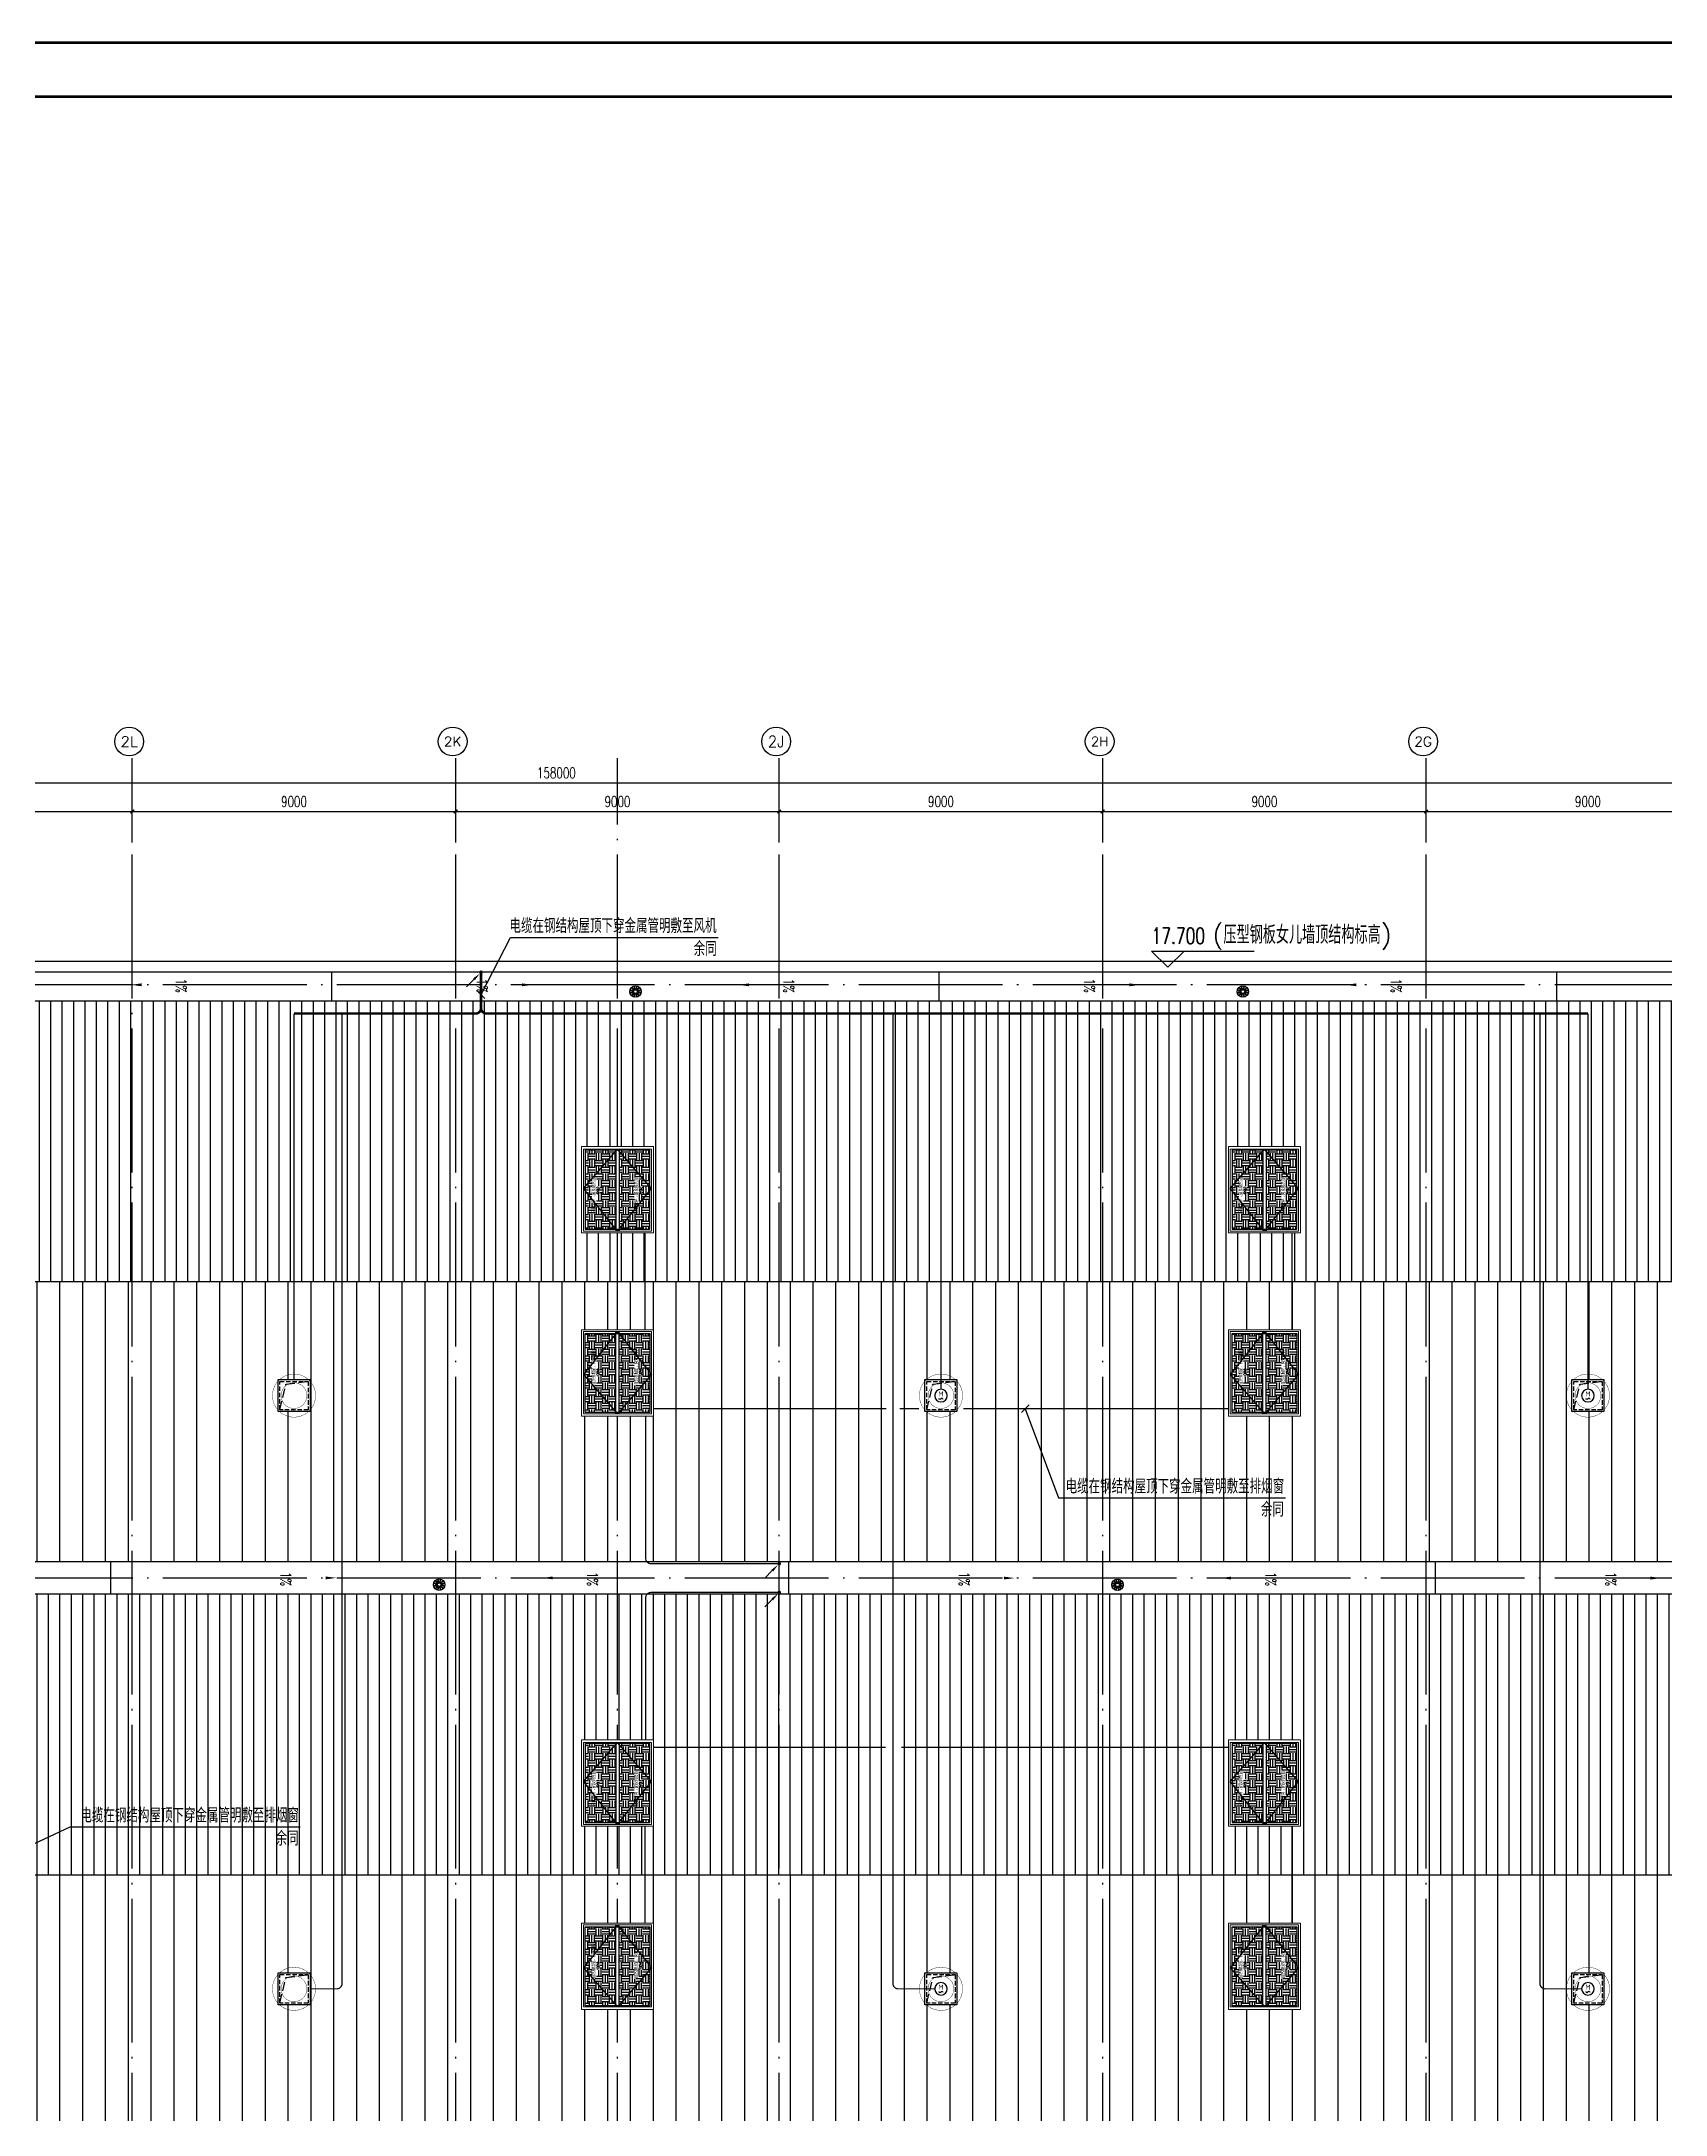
# Model space of a CAD drawing. Extents: x -1396510 to 1250330, y -1892470 to 1623980.
# Drawn here: x 806989 to 852175, y -748051 to -690392 of the extents above; entities that cross this region are included whole.
import ezdxf
from ezdxf.enums import TextEntityAlignment as Align

# ---------------------------------------------------------------- set-up
doc = ezdxf.new("R2010")
doc.units = 0
doc.header["$LTSCALE"] = 1000
doc.header["$MEASUREMENT"] = 0
for name, pattern in [('DASH', [0.35, 0.25, -0.1]), ('DOTE', [2.42, 2, -0.2, 0.02, -0.2]), ('HIDDEN', [9.525, 6.35, -3.175])]:
    doc.linetypes.add(name, pattern=pattern)
doc.layers.get('Defpoints').update_dxf_attribs({"color": 210})
for name, color, linetype in [('0-cxFrame', 155, 'Continuous'), ('A-AXIS-D', 1, 'Continuous'), ('A-AXIS-DOTE', 14, 'DOTE'), ('A-AXIS-SYMB', 3, 'Continuous'), ('A-DRAIN', 142, 'Continuous'), ('A-HATCH-2', 251, 'Continuous'), ('A-LIN-V', 9, 'Continuous'), ('A-SFCE', 30, 'Continuous'), ('A-WINDOW', 140, 'Continuous'), ('AS-COLN', 6, 'Continuous'), ('AS-结构边线层', 200, 'Continuous'), ('DIM-照明', 3, 'Continuous'), ('EQUIP-动力', 3, 'Continuous'), ('LWIRE', 4, 'Continuous'), ('SPACE', 7, 'Continuous'), ('SPACE_HATCH', 8, 'Continuous'), ('WIRE-照明', 1, 'Continuous'), ('参考线', 8, 'Continuous'), ('外框', 1, 'HIDDEN'), ('暖通', 7, 'Continuous'), ('虹吸雨水斗', 6, 'Continuous')]:
    doc.layers.add(name, color=color, linetype=linetype)
doc.layers.add('0-cxText', color=131, linetype='Continuous', lineweight=25)
doc.layers.add('成型线', color=3, linetype='Continuous', lineweight=18)
doc.layers.add('A-云线2', color=3, linetype='Continuous', plot=False)
doc.layers.add('A-加建区域', color=47, linetype='Continuous', plot=False)
doc.styles.add('_TCH_AXIS', font='COMPLEX', dxfattribs={"bigfont": 'GBCBIG'})
doc.styles.add('_TCH_DIM', font='SIMPLEX', dxfattribs={"bigfont": 'GBCBIG'})
doc.styles.add('_TCH_DIM_T3', font='SIMPLEX', dxfattribs={"width": 0.705882, "bigfont": 'GBCBIG'})
doc.styles.add('_TCH_SPACE', font='SIMPLEX', dxfattribs={"height": 5, "bigfont": 'GBCBIG'})
doc.styles.add('_TEL_ATTDEF', font='GBENOR', dxfattribs={"width": 0.8, "height": 3, "bigfont": 'GBCBIG'})
doc.styles.add('_TEL_DIM', font='SIMPLEX', dxfattribs={"width": 0.8, "height": 3.5, "bigfont": 'HZTXT'})
doc.styles.add('cx_tuming', font='simhei.ttf')
doc.styles.add('cx_tuqian1', font='')
doc.styles.get("Standard").update_dxf_attribs({"font": 'gbenor.shx', "bigfont": 'gbcbig.shx'})
doc.styles.add('黑体', font='simhei.ttf', dxfattribs={"height": 12})
doc.styles.get('cx_tuqian1').set_extended_font_data('SimSun')
doc.dimstyles.new('_TCH_ARCH&&100', dxfattribs={"dimtxt": 297.5, "dimasz": 100, "dimexe": 100, "dimexo": 100, "dimgap": 126.25, "dimtad": 1, "dimdec": 0, "dimzin": 0, "dimdsep": 46, "dimtxsty": '_TCH_DIM_T3', "dimblk": 'ARCHTICK', "dimcen": 0.09, "dimclrt": 7, "dimazin": 2, "dimtfac": 1, "dimtdec": 0, "dimtix": 1, "dimtmove": 2, "dimatfit": 3, "dimfxl": 0, "dimtolj": 1, "dimtzin": 0, "dimarcsym": 0})
pattern_1 = [(90, (-214845.8, -722570), (-635, 0), [])]
pattern_2 = [(0, (0, 0), (187.5, 187.5), [187.5, -187.5]), (0, (0, 70.31), (187.5, 187.5), [187.5, -187.5]), (0, (0, 140.62), (187.5, 187.5), [187.5, -187.5]), (90, (23.44, 164.06), (-187.5, 187.5), [187.5, -187.5]), (90, (93.75, 164.06), (-187.5, 187.5), [187.5, -187.5]), (90, (164.06, 164.06), (-187.5, 187.5), [187.5, -187.5])]

# ---------------------------------------------------------------- blocks, each defined once
blk = doc.blocks.new('$TelecSys$00000081')
for p, q in [((0.1, 0.1), (0.1, 0.1)), ((-1.15, -1.15), (-0.55, -0.55)), ((-0.1, -0.1), (-0.1, -0.1))]:
    blk.add_line(p, q)
at = {"const_width": 0.142}
blk.add_lwpolyline([(0.07, 0, 1), (-0.07, 0, 1)], format="xyb", close=True, dxfattribs=at)
blk.add_solid([(-0.62, -0.48), (-0.48, -0.62), (-0.1, -0.1)])
at = {"width": 0.8, "flags": 9}
blk.add_attdef('A', (0, 0), '', height=0.00002, rotation=180, dxfattribs=at)
blk = doc.blocks.new('$equip$00002875')
at = {"const_width": 0.0571}
blk.add_lwpolyline([(0, 0.5, -1), (0, -0.5, -1), (0, 0.5, 0.021884)], format="xyb", dxfattribs=at)
blk.add_circle((0, 0), 0.5)
for centre, radius, start, end in [((-0.07, -0.27), 0.0768, 17.2272, 184.2164), ((0.07, -0.23), 0.0769, 197.2591, 5.1179)]:
    blk.add_arc(centre, radius, start, end)
at = {"color": 7, "style": '_TEL_DIM'}
blk.add_attdef('$TEXT$', text='', height=0.4, dxfattribs=at).set_placement((0, 0.14), align=Align.MIDDLE_CENTER)
at = {"color": 7, "style": '_TEL_DIM', "flags": 1}
for tag in ['A', 'REMARK']:
    blk.add_attdef(tag, text='', height=0.00002, dxfattribs=at).set_placement((0, 0), align=Align.MIDDLE_CENTER)
blk = doc.blocks.new('“奔腾”虹吸雨水斗')
at = {"layer": '虹吸雨水斗', "color": 8, "lineweight": 25}
for p, q in [((946944, 86685), (947028, 86658)), ((947028, 86641), (946944, 86614)), ((947032, 86673), (946946, 86692)), ((946946, 86607), (947032, 86625)), ((946982, 86753), (947040, 86688)), ((947040, 86611), (946982, 86546)), ((947052, 86699), (946987, 86758)), ((946987, 86541), (947052, 86600)), ((947048, 86793), (947066, 86707)), ((947066, 86592), (947048, 86506)), ((947082, 86711), (947055, 86795)), ((947055, 86504), (947082, 86587)), ((947125, 86795), (947098, 86711)), ((947098, 86587), (947125, 86504)), ((947114, 86707), (947132, 86793)), ((947132, 86506), (947114, 86592)), ((947194, 86758), (947128, 86699)), ((947128, 86600), (947194, 86541)), ((947140, 86688), (947199, 86753)), ((947199, 86546), (947140, 86611)), ((947234, 86692), (947148, 86673)), ((947148, 86625), (947234, 86607)), ((947152, 86658), (947236, 86685)), ((947236, 86614), (947152, 86641))]:
    blk.add_line(p, q, dxfattribs=at)
for radius in [150, 47.6]:
    blk.add_circle((947090, 86649), radius, dxfattribs=at)
for centre, start, end in [((947025, 86649), 291.6382, 68.3675), ((947034, 86682), 261.6382, 38.3675), ((947034, 86617), 321.6382, 98.3675), ((947057, 86706), 231.6382, 8.3675), ((947057, 86593), 351.6382, 128.3675), ((947090, 86715), 201.6382, 338.3675), ((947090, 86584), 21.6382, 158.3675), ((947123, 86706), 171.6382, 308.3675), ((947123, 86593), 51.6382, 188.3675), ((947147, 86682), 141.6382, 278.3675), ((947147, 86617), 81.6382, 218.3675), ((947155, 86649), 111.6382, 248.3675)]:
    blk.add_arc(centre, 8.82, start, end, dxfattribs=at)
blk = doc.blocks.new('w4234233')
at = {"layer": 'A-AXIS-SYMB', "color": 8}
for points in [[(355546, 826830, 0, 0, 0), (355546, 825680, 0, 80, 0), (355546, 825980, 0, 0, 0)], [(355546, 818810, 0, 0, 0), (355546, 819960, 0, 80, 0), (355546, 819660, 0, 0, 0)]]:
    blk.add_lwpolyline(points, format="xyseb", dxfattribs=at)
at = {"layer": 'A-AXIS-SYMB', "color": 7, "style": '_TCH_DIM', "width": 0.705882}
for p in [(355376, 826935), (355376, 818407)]:
    blk.add_text('1%%%', height=297.5, dxfattribs=at).set_placement(p)
blk = doc.blocks.new('44')
blk.add_wipeout([(277496, 745320), (279896, 745320), (279896, 747320), (277496, 747320)]).dxf.layer = '参考线'
at = {"layer": 'SPACE_HATCH'}
h = blk.add_hatch(dxfattribs=at)
h.set_pattern_fill('土壤', color=8, scale=50, style=0)
h.set_pattern_definition(pattern_2)
h.paths.add_polyline_path([(277596, 746370), (279796, 746370), (279796, 747220), (277596, 747220)])
h.paths.add_polyline_path([(278352, 746904), (279057, 746904), (279057, 747034), (278352, 747034)])
h.paths.add_polyline_path([(278591, 746811), (278817, 746811), (278817, 746895), (278591, 746895)])
h = blk.add_hatch(dxfattribs=at)
h.set_pattern_fill('土壤', color=8, scale=50, style=0)
h.set_pattern_definition(pattern_2)
h.paths.add_polyline_path([(277596, 746270), (279796, 746270), (279796, 745420), (277596, 745420)])
h.paths.add_polyline_path([(278352, 745724), (279057, 745724), (279057, 745854), (278352, 745854)])
h.paths.add_polyline_path([(278591, 745631), (278817, 745631), (278817, 745715), (278591, 745715)])
at = {"color": 2}
for p, q in [((277566, 746370), (279851, 746370)), ((277566, 746270), (279851, 746270))]:
    blk.add_line(p, q, dxfattribs=at)
at = {"layer": 'A-SFCE'}
blk.add_lwpolyline([(277596, 747220), (279796, 747220), (279796, 745420), (277596, 745420)], close=True, dxfattribs=at)
at = {"layer": '外框', "color": 8}
for points in [[(279851, 746320), (278658, 747270), (277566, 746320)], [(279851, 746320), (278658, 745370), (277566, 746320)]]:
    blk.add_lwpolyline(points, dxfattribs=at)
at = {"layer": '成型线'}
blk.add_line((279896, 745320), (279896, 747320), dxfattribs=at)
blk.add_lwpolyline([(279896, 745320), (277496, 745320), (277496, 747320), (279896, 747320)], dxfattribs=at)
blk.add_lwpolyline([(279851, 745370), (279851, 747270), (277566, 747270), (277566, 745370)], close=True, dxfattribs=at)
at = {"layer": 'SPACE', "color": 8, "style": '_TCH_SPACE'}
for p in [(278365, 746930), (278365, 745750)]:
    blk.add_text('自然排烟窗，有效面积', height=96.5, dxfattribs=at).set_placement(p)
at = {"layer": 'SPACE', "color": 8, "style": '_TCH_SPACE', "width": 0.705882}
for s, height, p in [('1.87m', 59.5, (278600, 746828)), ('2', 29.8, (278792, 746863)), ('1.87m', 59.5, (278600, 745648)), ('2', 29.8, (278792, 745683))]:
    blk.add_text(s, height=height, dxfattribs=at).set_placement(p)
blk = doc.blocks.new('eeee')
at = {"layer": 'A-LIN-V'}
blk.add_blockref('44', (16550, 81000), dxfattribs=at)
at = {"layer": 'A-LIN-V', "xscale": -0.9999999999999998}
blk.add_blockref('44', (579042, 81000), dxfattribs=at)
blk = doc.blocks.new('fengji')
blk.add_wipeout([(-445, 445), (445, 445), (445, -445), (-445, -445)]).dxf.layer = '参考线'
at = {"layer": 'A-HATCH-2', "color": 8, "const_width": 10}
for points in [[(0, -600, -1), (0, 600, -1)], [(0, -600, 1), (0, 600, 1)]]:
    blk.add_lwpolyline(points, format="xyb", dxfattribs=at)
at = {"layer": 'A-HATCH-2', "color": 8, "linetype": 'DASH', "const_width": 10}
for points in [[(0, -358, -1), (0, 358, -1)], [(0, -358, 1), (0, 358, 1)]]:
    blk.add_lwpolyline(points, format="xyb", dxfattribs=at)
at = {"layer": 'AS-COLN', "ltscale": 0.5}
blk.add_lwpolyline([(-445, 445), (445, 445), (445, -445), (-445, -445)], close=True, dxfattribs=at)
at = {"layer": 'AS-COLN', "linetype": 'DASH', "ltscale": 0.5}
blk.add_lwpolyline([(-395, 395), (395, 395), (395, -395), (-395, -395)], close=True, dxfattribs=at)
at = {"layer": 'AS-结构边线层', "color": 8, "linetype": 'DASH'}
blk.add_lwpolyline([(395, 395), (225, -315), (-395, -395)], dxfattribs=at)
blk = doc.blocks.new('_ArchTick')
at = {"color": 0, "linetype": 'ByBlock', "const_width": 0.4}
blk.add_lwpolyline([(-0.5, -0.5), (0.5, 0.5)], dxfattribs=at)
blk = doc.blocks.new('*D5886')
at = {"layer": 'A-AXIS-D', "color": 0, "lineweight": -2, "transparency": 16777216}
for p, q in [((57300, 3960), (57300, 4920)), ((57300, 4820), (66300, 4820)), ((66300, 3960), (66300, 4920))]:
    blk.add_line(p, q, dxfattribs=at)
at = {"layer": 'Defpoints', "color": 0, "transparency": 16777216}
for p in [(66300, 4820), (57300, 3860), (66300, 3860)]:
    blk.add_point(p, dxfattribs=at)
at = {"layer": 'A-AXIS-D', "color": 0, "lineweight": -2, "transparency": 16777216, "xscale": 100, "yscale": 100, "zscale": 100, "rotation": 180}
blk.add_blockref('_ArchTick', (57300, 4820), dxfattribs=at)
at = {"layer": 'A-AXIS-D', "color": 0, "lineweight": -2, "transparency": 16777216, "xscale": 100, "yscale": 100, "zscale": 100}
blk.add_blockref('_ArchTick', (66300, 4820), dxfattribs=at)
at = {"layer": 'A-AXIS-D', "color": 7, "transparency": 16777216, "insert": (61800, 5095), "char_height": 297.5, "attachment_point": 5, "style": '_TCH_DIM_T3'}
blk.add_mtext('\\A1;9000', dxfattribs=at)
blk = doc.blocks.new('*D5887')
at = {"layer": 'A-AXIS-D', "color": 0, "lineweight": -2, "transparency": 16777216}
for p, q in [((66300, 3960), (66300, 4920)), ((66300, 4820), (75300, 4820)), ((75300, 3960), (75300, 4920))]:
    blk.add_line(p, q, dxfattribs=at)
at = {"layer": 'Defpoints', "color": 0, "transparency": 16777216}
for p in [(75300, 4820), (66300, 3860), (75300, 3860)]:
    blk.add_point(p, dxfattribs=at)
at = {"layer": 'A-AXIS-D', "color": 0, "lineweight": -2, "transparency": 16777216, "xscale": 100, "yscale": 100, "zscale": 100, "rotation": 180}
blk.add_blockref('_ArchTick', (66300, 4820), dxfattribs=at)
at = {"layer": 'A-AXIS-D', "color": 0, "lineweight": -2, "transparency": 16777216, "xscale": 100, "yscale": 100, "zscale": 100}
blk.add_blockref('_ArchTick', (75300, 4820), dxfattribs=at)
at = {"layer": 'A-AXIS-D', "color": 7, "transparency": 16777216, "insert": (70800, 5095), "char_height": 297.5, "attachment_point": 5, "style": '_TCH_DIM_T3'}
blk.add_mtext('\\A1;9000', dxfattribs=at)
blk = doc.blocks.new('*D5888')
at = {"layer": 'A-AXIS-D', "color": 0, "lineweight": -2, "transparency": 16777216}
for p, q in [((75300, 3960), (75300, 4920)), ((75300, 4820), (84300, 4820)), ((84300, 3960), (84300, 4920))]:
    blk.add_line(p, q, dxfattribs=at)
at = {"layer": 'Defpoints', "color": 0, "transparency": 16777216}
for p in [(84300, 4820), (75300, 3860), (84300, 3860)]:
    blk.add_point(p, dxfattribs=at)
at = {"layer": 'A-AXIS-D', "color": 0, "lineweight": -2, "transparency": 16777216, "xscale": 100, "yscale": 100, "zscale": 100, "rotation": 180}
blk.add_blockref('_ArchTick', (75300, 4820), dxfattribs=at)
at = {"layer": 'A-AXIS-D', "color": 0, "lineweight": -2, "transparency": 16777216, "xscale": 100, "yscale": 100, "zscale": 100}
blk.add_blockref('_ArchTick', (84300, 4820), dxfattribs=at)
at = {"layer": 'A-AXIS-D', "color": 7, "transparency": 16777216, "insert": (79800, 5095), "char_height": 297.5, "attachment_point": 5, "style": '_TCH_DIM_T3'}
blk.add_mtext('\\A1;9000', dxfattribs=at)
blk = doc.blocks.new('*D5889')
at = {"layer": 'A-AXIS-D', "color": 0, "lineweight": -2, "transparency": 16777216}
for p, q in [((84300, 3960), (84300, 4920)), ((84300, 4820), (93300, 4820)), ((93300, 3960), (93300, 4920))]:
    blk.add_line(p, q, dxfattribs=at)
at = {"layer": 'Defpoints', "color": 0, "transparency": 16777216}
for p in [(93300, 4820), (84300, 3860), (93300, 3860)]:
    blk.add_point(p, dxfattribs=at)
at = {"layer": 'A-AXIS-D', "color": 0, "lineweight": -2, "transparency": 16777216, "xscale": 100, "yscale": 100, "zscale": 100, "rotation": 180}
blk.add_blockref('_ArchTick', (84300, 4820), dxfattribs=at)
at = {"layer": 'A-AXIS-D', "color": 0, "lineweight": -2, "transparency": 16777216, "xscale": 100, "yscale": 100, "zscale": 100}
blk.add_blockref('_ArchTick', (93300, 4820), dxfattribs=at)
at = {"layer": 'A-AXIS-D', "color": 7, "transparency": 16777216, "insert": (88800, 5095), "char_height": 297.5, "attachment_point": 5, "style": '_TCH_DIM_T3'}
blk.add_mtext('\\A1;9000', dxfattribs=at)
blk = doc.blocks.new('*D5890')
at = {"layer": 'A-AXIS-D', "color": 0, "lineweight": -2, "transparency": 16777216}
for p, q in [((93300, 3960), (93300, 4920)), ((93300, 4820), (102300, 4820)), ((102300, 3960), (102300, 4920))]:
    blk.add_line(p, q, dxfattribs=at)
at = {"layer": 'Defpoints', "color": 0, "transparency": 16777216}
for p in [(102300, 4820), (93300, 3860), (102300, 3860)]:
    blk.add_point(p, dxfattribs=at)
at = {"layer": 'A-AXIS-D', "color": 0, "lineweight": -2, "transparency": 16777216, "xscale": 100, "yscale": 100, "zscale": 100, "rotation": 180}
blk.add_blockref('_ArchTick', (93300, 4820), dxfattribs=at)
at = {"layer": 'A-AXIS-D', "color": 0, "lineweight": -2, "transparency": 16777216, "xscale": 100, "yscale": 100, "zscale": 100}
blk.add_blockref('_ArchTick', (102300, 4820), dxfattribs=at)
at = {"layer": 'A-AXIS-D', "color": 7, "transparency": 16777216, "insert": (97800, 5095), "char_height": 297.5, "attachment_point": 5, "style": '_TCH_DIM_T3'}
blk.add_mtext('\\A1;9000', dxfattribs=at)
blk = doc.blocks.new('*D5891')
at = {"layer": 'A-AXIS-D', "color": 0, "lineweight": -2, "transparency": 16777216}
for p, q in [((102300, 3960), (102300, 4920)), ((102300, 4820), (111300, 4820)), ((111300, 3960), (111300, 4920))]:
    blk.add_line(p, q, dxfattribs=at)
at = {"layer": 'Defpoints', "color": 0, "transparency": 16777216}
for p in [(111300, 4820), (102300, 3860), (111300, 3860)]:
    blk.add_point(p, dxfattribs=at)
at = {"layer": 'A-AXIS-D', "color": 0, "lineweight": -2, "transparency": 16777216, "xscale": 100, "yscale": 100, "zscale": 100, "rotation": 180}
blk.add_blockref('_ArchTick', (102300, 4820), dxfattribs=at)
at = {"layer": 'A-AXIS-D', "color": 0, "lineweight": -2, "transparency": 16777216, "xscale": 100, "yscale": 100, "zscale": 100}
blk.add_blockref('_ArchTick', (111300, 4820), dxfattribs=at)
at = {"layer": 'A-AXIS-D', "color": 7, "transparency": 16777216, "insert": (106800, 5095), "char_height": 297.5, "attachment_point": 5, "style": '_TCH_DIM_T3'}
blk.add_mtext('\\A1;9000', dxfattribs=at)
blk = doc.blocks.new('*D5898')
at = {"layer": 'A-AXIS-D', "color": 0, "lineweight": -2, "transparency": 16777216}
for p, q in [((-900, 4060), (-900, 5720)), ((-900, 5620), (157100, 5620)), ((157100, 4060), (157100, 5720))]:
    blk.add_line(p, q, dxfattribs=at)
at = {"layer": 'Defpoints', "color": 0, "transparency": 16777216}
for p in [(157100, 5620), (-900, 3960), (157100, 3960)]:
    blk.add_point(p, dxfattribs=at)
at = {"layer": 'A-AXIS-D', "color": 0, "lineweight": -2, "transparency": 16777216, "xscale": 100, "yscale": 100, "zscale": 100, "rotation": 180}
blk.add_blockref('_ArchTick', (-900, 5620), dxfattribs=at)
at = {"layer": 'A-AXIS-D', "color": 0, "lineweight": -2, "transparency": 16777216, "xscale": 100, "yscale": 100, "zscale": 100}
blk.add_blockref('_ArchTick', (157100, 5620), dxfattribs=at)
at = {"layer": 'A-AXIS-D', "color": 7, "transparency": 16777216, "insert": (78100, 5895), "char_height": 297.5, "attachment_point": 5, "style": '_TCH_DIM_T3'}
blk.add_mtext('\\A1;158000', dxfattribs=at)
blk = doc.blocks.new('TK22.A0+1 L(Dragon)')
at = {"layer": '0-cxFrame', "color": 7, "const_width": 0.5}
blk.add_lwpolyline([(0, 0), (-1485, 0), (-1485, 841), (0, 841)], close=True, dxfattribs=at)
at = {"layer": '0-cxFrame', "const_width": 0.5}
blk.add_lwpolyline([(-80, 10), (-1465, 10), (-1465, 831), (-80, 831)], close=True, dxfattribs=at)
at = {"style": '黑体', "flags": 4}
blk.add_attdef('图幅', text='', height=3.3, dxfattribs=at).set_placement((-40, 3), align=Align.RIGHT)
at = {"layer": '0-cxText', "flags": 4}
for tag, height, style, p in [('建设单位', 3.5, 'cx_tuming', (-45, 240)), ('项目名称', 3.5, 'cx_tuming', (-45, 210)), ('子项名称', 3.5, 'cx_tuming', (-45, 180)), ('工程编号', 3.3, 'cx_tuqian1', (-35, 165)), ('图名1', 3.5, 'cx_tuming', (-45, 87)), ('图名2', 3.5, 'cx_tuming', (-45, 79)), ('图名3', 3.5, 'cx_tuming', (-45, 71)), ('出图日期', 3.3, 'cx_tuqian1', (-39, 60)), ('专业', 3.3, 'cx_tuqian1', (-55, 52)), ('图号', 3.3, 'cx_tuqian1', (-55, 44)), ('版次', 3.3, 'cx_tuqian1', (-20, 44))]:
    blk.add_attdef(tag, text='', height=height, dxfattribs=dict(at, style=style)).set_placement(p, align=Align.MIDDLE)
at = {"layer": 'Defpoints', "color": 6, "flags": 4}
for tag, height, style, p in [('tufu', 3.3, '黑体', (-12, 12)), ('dwfname', 4, 'cx_tuqian1', (-80, 3))]:
    blk.add_attdef(tag, text='', height=height, dxfattribs=dict(at, style=style)).set_placement(p, align=Align.RIGHT)
blk = doc.blocks.new('世赫2#厂房屋顶0821')
at = {"layer": 'A-HATCH-2'}
h = blk.add_hatch(dxfattribs=at)
h.set_pattern_fill('ANSI31', color=256, scale=200, angle=45)
h.set_pattern_definition([(90, (-209065.9, -602329.54), (-317.5, 2e-14), [])])
h.paths.add_polyline_path([(19034.2, -8250), (151569.9, -8250), (156800, -8250), (156800, -450), (21269.6, -450), (18739.4, -8250), (22714.2, -8250)])
h = blk.add_hatch(dxfattribs=at)
h.set_pattern_fill('ANSI31', color=256, scale=400, angle=45)
h.set_pattern_definition(pattern_1)
h.paths.add_polyline_path([(19034.2, -8250), (151569.9, -8250), (156800, -8250), (156800, -16050), (16209.2, -16050), (18739.4, -8250), (22714.2, -8250)])
h = blk.add_hatch(dxfattribs=at)
h.set_pattern_fill('ANSI31', color=256, scale=200, angle=45)
h.set_pattern_definition([(90, (-214845.8, -722570), (-317.5, 0), [])])
h.paths.add_polyline_path([(19034.2, -24750), (151569.9, -24750), (156800, -24750), (156800, -16950), (15917.2, -16950), (13387, -24750), (22714.2, -24750)])
h = blk.add_hatch(dxfattribs=at)
h.set_pattern_fill('ANSI31', color=256, scale=400, angle=45)
h.set_pattern_definition(pattern_1)
h.paths.add_polyline_path([(19034.2, -24750), (151569.9, -24750), (156800, -24750), (156800, -32550), (10856.8, -32550), (13387, -24750), (22714.2, -24750)])
at = {"layer": 'A-AXIS-D'}
for centre in [(66215.1, 6766.1), (75215.1, 6766.1), (84215.1, 6766.1), (93215.1, 6766.1), (102215.1, 6766.1)]:
    blk.add_circle(centre, 400, dxfattribs=at)
at = {"layer": 'A-AXIS-DOTE', "color": 8, "ltscale": 2}
for p, q in [((66300, -87498.9), (66300, 6300)), ((75300, -87498.9), (75300, 6300)), ((79800, -87498.9), (79800, 6300)), ((84300, -87498.9), (84300, 6300)), ((93300, -87498.9), (93300, 6300)), ((102300, -87498.9), (102300, 6300)), ((163114.2, 0), (-11095.8, 0)), ((163114.2, -16500), (-11095.8, -16500))]:
    blk.add_line(p, q, dxfattribs=at)
at = {"layer": 'A-AXIS-SYMB', "color": 8}
for p, q in [((95111.6, 490), (94661.6, 940)), ((94661.6, 940), (97511.6, 940)), ((95111.6, 490), (95561.6, 940))]:
    blk.add_line(p, q, dxfattribs=at)
at = {"layer": 'A-DRAIN'}
for p, q in [((71851.1, -450), (71851.1, 350)), ((88751.1, -450), (88751.1, 350)), ((105930.1, -455.1), (105930.1, 344.9)), ((65690.4, -16045.3), (65690.4, -16945.3)), ((84561.6, -16050), (84561.6, -16950)), ((102550, -16050), (102550, -16950))]:
    blk.add_line(p, q, dxfattribs=at)
at = {"layer": 'A-LIN-V'}
for points in [[(156800, -16050), (16209.2, -16050), (21269.6, -450), (156800, -450)], [(156800, -16950), (15917.2, -16950), (10856.8, -32550)]]:
    blk.add_lwpolyline(points, dxfattribs=at)
at = {"layer": 'A-SFCE'}
for points in [[(-300, -68000), (-900, -68000), (-900, -83150), (157100, -83150), (157100, -83150), (157100, 650), (20575.1, 650), (-900, -65552.5), (-900, -66500)], [(-600, -68300), (-600, -82850), (156800, -82850), (156800, 350), (20793.2, 350), (-600, -65600), (-600, -66200)], [(18003.5, -8250), (156800, -8250)], [(12649.1, -24750), (156800, -24750)]]:
    blk.add_lwpolyline(points, dxfattribs=at)
at = {"layer": 'A-加建区域', "color": 8, "rotation": 270}
for p in [(-759420, 355545.8), (-742520, 355545.8), (-725620, 355545.8), (-747979.6, 339050.5), (-729108.4, 339045.8), (-711120, 339045.8)]:
    blk.add_blockref('w4234233', p, dxfattribs=at)
at = {"layer": '虹吸雨水斗', "xscale": 1.061320754715, "yscale": 1.061320754715, "zscale": 1.061320754715}
for p in [(-924866.3, -92151.1), (-907966.3, -92151.1), (-930326, -108646.5), (-911454.8, -108651.1)]:
    blk.add_blockref('“奔腾”虹吸雨水斗', p, dxfattribs=at)
at = {"layer": 'A-AXIS-D', "color": 7, "style": '_TCH_AXIS'}
for s, height, p, p2 in [('2J', 314.07, (83983.3, 6609.1), (84446.9, 6609.1)), ('2L', 288.12, (65975, 6622.1), (66455.2, 6622.1)), ('2K', 265.5, (74968.6, 6633.4), (75461.6, 6633.4)), ('2H', 260.31, (92967.2, 6636), (93463, 6636)), ('2G', 270.86, (101970, 6630.7), (102460.2, 6630.7))]:
    blk.add_text(s, height=height, dxfattribs=at).set_placement(p, p2, align=Align.FIT)
at = {"layer": 'A-AXIS-SYMB', "color": 7, "style": '_TCH_DIM'}
blk.add_text('(压型钢板女儿墙顶结构标高)', height=506.383, dxfattribs=at).set_placement((96355.8, 1140))
at = {"layer": 'A-AXIS-SYMB', "color": 7, "style": '_TCH_DIM', "width": 0.705882}
blk.add_text('17.700', height=446.25, dxfattribs=at).set_placement((94660.8, 1140))
at = {"layer": 'A-AXIS-D'}
for base, p1, p2, picture, middle in [((157100, 5620), (-900, 3960), (157100, 3960), '*D5898', (78100, 5895)), ((66300, 4820), (57300, 3860), (66300, 3860), '*D5886', (61800, 5095)), ((75300, 4820), (66300, 3860), (75300, 3860), '*D5887', (70800, 5095)), ((84300, 4820), (75300, 3860), (84300, 3860), '*D5888', (79800, 5095)), ((93300, 4820), (84300, 3860), (93300, 3860), '*D5889', (88800, 5095)), ((102300, 4820), (93300, 3860), (102300, 3860), '*D5890', (97800, 5095)), ((111300, 4820), (102300, 3860), (111300, 3860), '*D5891', (106800, 5095))]:
    dim = blk.add_linear_dim(base=base, p1=p1, p2=p2, angle=0, dimstyle='_TCH_ARCH&&100', dxfattribs=at)
    dim.commit()
    dim.dimension.update_dxf_attribs({"geometry": picture, "text_midpoint": middle, "dimtype": 161})
at = {"layer": 'A-WINDOW', "rotation": 90}
for p in [(907120.1, -306045.8), (925120.1, -306045.8), (907120.1, -322545.8), (925120.1, -322545.8)]:
    blk.add_blockref('eeee', p, dxfattribs=at)
at = {"layer": '暖通', "rotation": 180}
for p in [(70800, -11425), (88800, -11425), (106800, -11425), (70800, -27925), (88800, -27925), (106800, -27925)]:
    blk.add_blockref('fengji', p, dxfattribs=at)

msp = doc.modelspace()

# ---------------------------------------------------------------- linework, layer by layer
at = {"layer": 'WIRE-照明', "linetype": 'Continuous'}
for points, const_width in [([(819220, -717279), (819220, -716280)], 70), ([(814015.8, -717429), (819070, -717429)], 70), ([(814015.8, -727880), (814015.8, -717429)], 35), ([(815352.8, -744405), (815352.8, -717429)], 35), ([(850015.8, -717429), (819370, -717429)], 70), ([(823780, -726230), (823780, -723530)], 35), ([(841780, -726230), (841780, -723530)], 35), ([(823800, -728630), (823800, -732580.1)], 35), ([(823965.9, -728420.1), (830500, -728420.1)], 35), ([(830865.6, -728420.1), (831405.9, -728420.1)], 35), ([(832640, -728420.1), (840015.9, -728420.1)], 35), ([(823800, -737630), (823800, -733680.1)], 35), ([(824015.9, -737840.1), (830480, -737840.1)], 35), ([(830910, -737840.1), (840015.9, -737840.1)], 35), ([(823780, -740030), (823780, -742730)], 35), ([(841780, -740030), (841780, -742730)], 35), ([(814190.8, -744555), (815202.8, -744555)], 35)]:
    msp.add_lwpolyline(points, dxfattribs=dict(at, const_width=const_width))
for points, const_width in [([(819070, -717429, 0.4142136), (819220, -717279)], 70), ([(819370, -717429, -0.4142136), (819220, -717279)], 70), ([(823800, -732580.1, 0.4142136), (823950, -732730.1)], 35), ([(823800, -733680.1, -0.4142136), (823950, -733530.1)], 35), ([(815202.8, -744555, 0.4142136), (815352.8, -744405)], 35)]:
    msp.add_lwpolyline(points, format="xyb", dxfattribs=dict(at, const_width=const_width))

# ---------------------------------------------------------------- block references
at = {"layer": 'EQUIP-动力'}
ref = msp.add_blockref('$equip$00002875', (814015.8, -728055), dxfattribs=dict(at, xscale=350, yscale=350, zscale=350))
ref.add_attrib('$TEXT$', 'M', dxfattribs={"layer": '0', "color": 7, "height": 140, "style": '_TEL_ATTDEF'}).set_placement((814016.2, -728006.9), align=Align.MIDDLE_CENTER)
ref = msp.add_blockref('$equip$00002875', (814015.8, -744555), dxfattribs=dict(at, xscale=350, yscale=350, zscale=350))
ref.add_attrib('$TEXT$', 'M', dxfattribs={"layer": '0', "color": 7, "height": 140, "style": '_TEL_ATTDEF'}).set_placement((814016.2, -744506.9), align=Align.MIDDLE_CENTER)
at = {"layer": 'LWIRE', "xscale": 350, "yscale": 350, "zscale": 350}
for p in [(819220, -716280), (827515.8, -732730), (827515.8, -733530)]:
    msp.add_blockref('$TelecSys$00000081', p, dxfattribs=at)

# ---------------------------------------------------------------- next in the draw order: block references
at = {"layer": 'A-云线2'}
msp.add_blockref('世赫2#厂房屋顶0821', (743215.8, -716630), dxfattribs=at)

# ---------------------------------------------------------------- next in the draw order: linework, layer by layer
at = {"layer": 'DIM-照明'}
for p, q in [((819220, -716900), (820040, -715310)), ((820040, -715310), (825820, -715310)), ((819326.1, -717006.1), (819113.9, -716793.9)), ((834253.9, -728526.2), (834466.1, -728314.1)), ((834360, -728420.1), (835290, -730900)), ((835290, -730900), (841600, -730900)), ((805780, -740990), (807790, -740050)), ((807790, -740050), (814190, -740050))]:
    msp.add_line(p, q, dxfattribs=at)
at = {"layer": 'WIRE-照明', "linetype": 'Continuous', "const_width": 35}
for points in [[(830678.8, -744405), (830678.8, -717429)], [(832015.8, -727880), (832015.8, -717429)], [(848678.8, -744405), (848678.8, -717429)], [(850015.8, -727880), (850015.8, -717429)], [(823950, -732730.1), (827550, -732730.1)], [(823950, -733530.1), (827550, -733530.1)], [(831840.8, -744555), (830828.8, -744555)], [(849840.8, -744555), (848828.8, -744555)]]:
    msp.add_lwpolyline(points, dxfattribs=at)
for points in [[(830828.8, -744555, -0.4142136), (830678.8, -744405)], [(848828.8, -744555, -0.4142136), (848678.8, -744405)]]:
    msp.add_lwpolyline(points, format="xyb", dxfattribs=at)

# ---------------------------------------------------------------- next in the draw order: block references
at = {"layer": '0-cxFrame', "xscale": 150, "yscale": 150, "zscale": 150}
msp.add_blockref('TK22.A0+1 L(Dragon)', (931885, -816580), dxfattribs=at)
at = {"layer": 'EQUIP-动力'}
ref = msp.add_blockref('$equip$00002875', (832015.8, -728055), dxfattribs=dict(at, xscale=-350, yscale=350, zscale=350))
ref.add_attrib('$TEXT$', 'M', dxfattribs={"layer": '0', "color": 7, "height": 140, "style": '_TEL_ATTDEF'}).set_placement((832015.4, -728006.9), align=Align.MIDDLE_CENTER)
ref = msp.add_blockref('$equip$00002875', (850015.8, -728055), dxfattribs=dict(at, xscale=-350, yscale=350, zscale=350))
ref.add_attrib('$TEXT$', 'M', dxfattribs={"layer": '0', "color": 7, "height": 140, "style": '_TEL_ATTDEF'}).set_placement((850015.4, -728006.9), align=Align.MIDDLE_CENTER)
ref = msp.add_blockref('$equip$00002875', (832015.8, -744555), dxfattribs=dict(at, xscale=-350, yscale=350, zscale=350))
ref.add_attrib('$TEXT$', 'M', dxfattribs={"layer": '0', "color": 7, "height": 140, "style": '_TEL_ATTDEF'}).set_placement((832015.4, -744506.9), align=Align.MIDDLE_CENTER)
ref = msp.add_blockref('$equip$00002875', (850015.8, -744555), dxfattribs=dict(at, xscale=-350, yscale=350, zscale=350))
ref.add_attrib('$TEXT$', 'M', dxfattribs={"layer": '0', "color": 7, "height": 140, "style": '_TEL_ATTDEF'}).set_placement((850015.4, -744506.9), align=Align.MIDDLE_CENTER)

# ---------------------------------------------------------------- next in the draw order: texts
at = {"layer": 'DIM-照明', "color": 7, "style": '_TEL_DIM', "width": 0.8}
for s, p in [('电缆在钢结构屋顶下穿金属管明敷至风机', (820010.6, -715190)), ('余同', (825135.6, -715830)), ('电缆在钢结构屋顶下穿金属管明敷至排烟窗', (835483.1, -730780)), ('余同', (840915.6, -731420)), ('电缆在钢结构屋顶下穿金属管明敷至排烟窗', (808073.1, -739930)), ('余同', (813505.6, -740570))]:
    msp.add_text(s, height=400, dxfattribs=at).set_placement(p)

doc.saveas('drawing.dxf')
